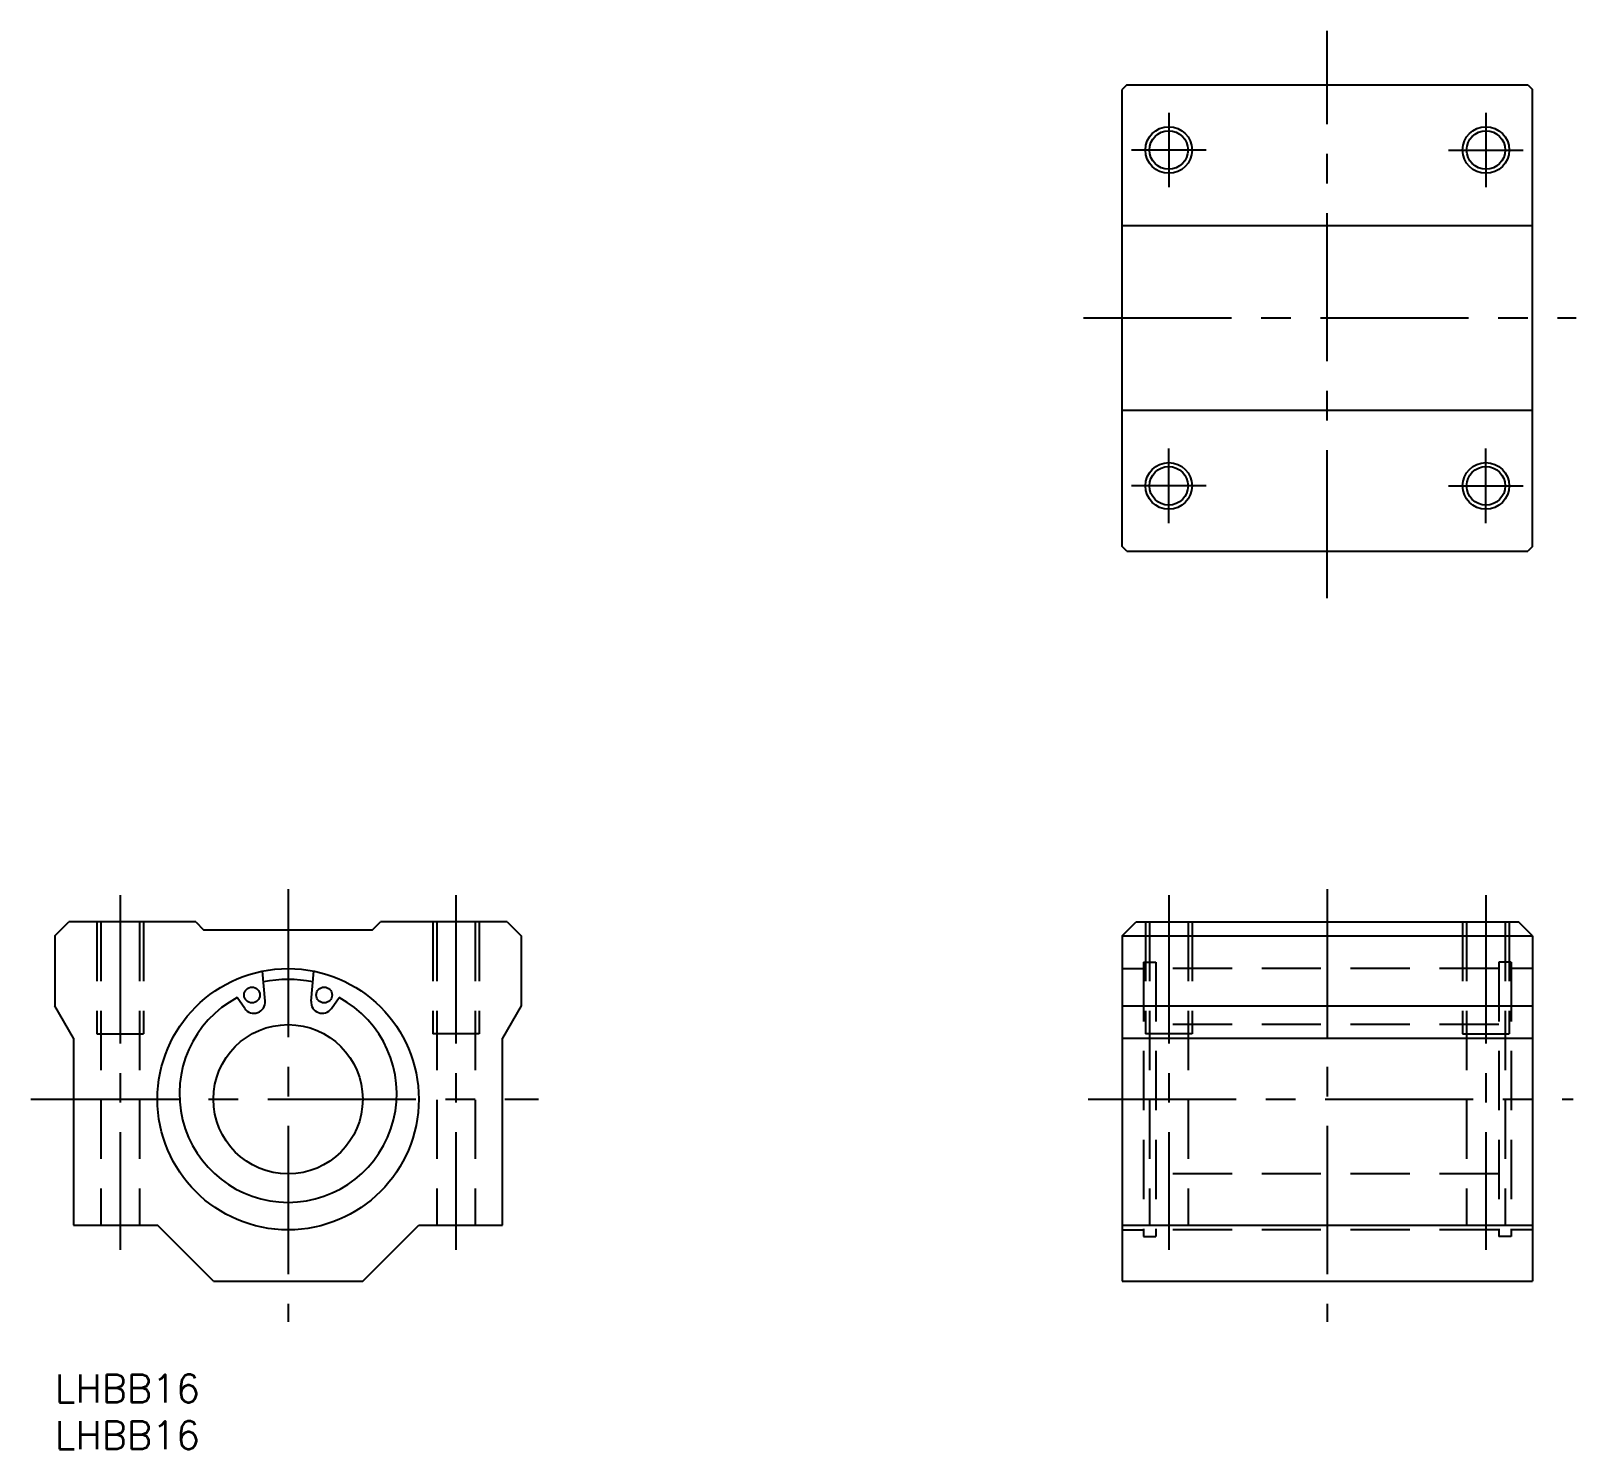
# Model space of a CAD drawing. Extents: x -3 to 163, y -8 to 144.
import ezdxf

# ---------------------------------------------------------------- set-up
doc = ezdxf.new("R2010")
doc.units = 0
doc.header["$LTSCALE"] = 0.5
doc.linetypes.add('CENTER', pattern=[50.8, 31.75, -6.35, 6.35, -6.35])
doc.linetypes.add('DASHED', pattern=[19.05, 12.7, -6.35])
for name, color, linetype in [('MSM_CENTER', 1, 'CENTER'), ('MSM_CONTINUOUS', 7, 'CONTINUOUS'), ('MSM_DASHED', 4, 'DASHED'), ('MSM_NARROW', 5, 'CONTINUOUS'), ('MSM_PART_NUMBER', 7, 'CONTINUOUS')]:
    doc.layers.add(name, color=color, linetype=linetype)
doc.styles.get("Standard").update_dxf_attribs({"font": 'txt.shx', "height": 3, "bigfont": 'bigfont.shx'})

# ---------------------------------------------------------------- blocks, each defined once
blk = doc.blocks.new('*U3')
at = {"layer": 'MSM_PART_NUMBER'}
blk.add_text('LHBB16', height=3, dxfattribs=at).set_placement((0, -3))
blk = doc.blocks.new('*U4')
at = {"layer": 'MSM_PART_NUMBER'}
blk.add_text('LHBB16', height=3, dxfattribs=at).set_placement((0, -8))

msp = doc.modelspace()

# ---------------------------------------------------------------- linework, layer by layer
at = {"layer": 'MSM_CENTER'}
for p, q in [((136.4, 83.217), (136.4, 144.017)), ((119.4, 135.25), (119.4, 127.25)), ((153.4, 135.25), (153.4, 127.25)), ((123.4, 131.25), (115.4, 131.25)), ((149.4, 131.25), (157.4, 131.25)), ((110.267, 113.25), (163.067, 113.25)), ((119.4, 91.25), (119.4, 99.25)), ((153.4, 91.25), (153.4, 99.25)), ((123.4, 95.25), (115.4, 95.25)), ((149.4, 95.25), (157.4, 95.25)), ((7, 51.361), (7, 13.361)), ((25, 52.033), (25, 5.633)), ((43, 51.361), (43, 13.361)), ((119.4, 51.361), (119.4, 13.361)), ((136.4, 52.033), (136.4, 5.633)), ((153.4, 51.361), (153.4, 13.361)), ((-2.567, 29.5), (51.833, 29.5)), ((110.767, 29.5), (162.767, 29.5))]:
    msp.add_line(p, q, dxfattribs=at)
at = {"layer": 'MSM_CONTINUOUS'}
for p, q in [((114.9, 138.25), (114.4, 137.75)), ((114.4, 88.75), (114.4, 137.75)), ((114.9, 138.25), (157.9, 138.25)), ((157.9, 138.25), (158.4, 137.75)), ((158.4, 88.75), (158.4, 137.75)), ((114.4, 123.15), (158.4, 123.15)), ((114.4, 103.35), (158.4, 103.35)), ((114.9, 88.25), (114.4, 88.75)), ((114.9, 88.25), (157.9, 88.25)), ((158.4, 88.75), (157.9, 88.25)), ((0, 47), (1.5, 48.5)), ((15.1, 48.5), (1.5, 48.5)), ((15.1, 48.5), (15.95, 47.65)), ((34.05, 47.65), (34.9, 48.5)), ((48.5, 48.5), (34.9, 48.5)), ((48.5, 48.5), (50, 47)), ((114.4, 47), (115.9, 48.5)), ((115.9, 48.5), (156.9, 48.5)), ((158.4, 47), (156.9, 48.5)), ((0, 47), (0, 39.5)), ((15.95, 47.65), (34.05, 47.65)), ((50, 47), (50, 39.5)), ((114.4, 47), (158.4, 47)), ((114.4, 47), (114.4, 10)), ((158.4, 47), (158.4, 10)), ((22.531, 40.026), (22.251, 43.227)), ((27.469, 40.026), (27.749, 43.227)), ((20.353, 39.233), (19.541, 40.392)), ((29.647, 39.233), (30.459, 40.392)), ((2, 36.036), (0, 39.5)), ((50, 39.5), (48, 36.036)), ((114.4, 39.5), (158.4, 39.5)), ((119.4, 36.5), (119.4, 36.5)), ((120.65, 36.5), (120.65, 36.5)), ((2, 36.036), (2, 16)), ((48, 16), (48, 36.036)), ((114.4, 36.036), (158.4, 36.036)), ((2, 16), (11, 16)), ((17, 10), (11, 16)), ((33, 10), (39, 16)), ((39, 16), (48, 16)), ((114.4, 16), (158.4, 16)), ((17, 10), (33, 10)), ((114.4, 10), (158.4, 10))]:
    msp.add_line(p, q, dxfattribs=at)
for centre, radius in [((119.4, 131.25), 2.067), ((153.4, 131.25), 2.067), ((119.4, 95.25), 2.067), ((153.4, 95.25), 2.067), ((25, 29.5), 14), ((21.127, 40.673), 0.85), ((28.873, 40.673), 0.85), ((25, 29.5), 8)]:
    msp.add_circle(centre, radius, dxfattribs=at)
for centre, radius, start, end in [((25, 29.5), 12.85, 78.10767, 101.8923), ((25, 30.1), 11.65, 117.942, 62.05798), ((21.336, 39.921), 1.2, 214.9881, 5.02148), ((28.664, 39.921), 1.2, 174.9785, 325.0119)]:
    msp.add_arc(centre, radius, start, end, dxfattribs=at)
at = {"layer": 'MSM_DASHED'}
for p, q in [((4.5, 48.5), (4.5, 36.5)), ((4.933, 48.5), (4.933, 16)), ((9.067, 48.5), (9.067, 16)), ((9.5, 48.5), (9.5, 36.5)), ((40.5, 48.5), (40.5, 36.5)), ((40.933, 48.5), (40.933, 16)), ((45.067, 48.5), (45.067, 16)), ((45.5, 48.5), (45.5, 36.5)), ((116.9, 48.5), (116.9, 36.5)), ((117.333, 48.5), (117.333, 16)), ((121.467, 48.5), (121.467, 16)), ((121.9, 48.5), (121.9, 36.5)), ((150.9, 48.5), (150.9, 36.5)), ((151.333, 48.5), (151.333, 16)), ((155.467, 48.5), (155.467, 16)), ((155.9, 48.5), (155.9, 36.5)), ((114.4, 43.5), (116.68, 43.5)), ((116.68, 44.2), (116.68, 14.8)), ((116.68, 44.2), (118.03, 44.2)), ((118.03, 44.2), (118.03, 14.8)), ((154.77, 43.5), (118.03, 43.5)), ((154.77, 44.2), (154.77, 14.8)), ((156.12, 44.2), (154.77, 44.2)), ((156.12, 44.2), (156.12, 14.8)), ((158.4, 43.5), (156.12, 43.5)), ((4.5, 36.5), (9.5, 36.5)), ((45.5, 36.5), (40.5, 36.5)), ((121.9, 36.5), (116.9, 36.5)), ((154.77, 37.5), (118.03, 37.5)), ((150.9, 36.5), (155.9, 36.5)), ((154.77, 21.5), (118.03, 21.5)), ((114.4, 15.5), (116.68, 15.5)), ((154.77, 15.5), (118.03, 15.5)), ((158.4, 15.5), (156.12, 15.5)), ((116.68, 14.8), (118.03, 14.8)), ((156.12, 14.8), (154.77, 14.8))]:
    msp.add_line(p, q, dxfattribs=at)
at = {"layer": 'MSM_NARROW'}
for centre in [(119.4, 131.25), (153.4, 131.25), (119.4, 95.25), (153.4, 95.25)]:
    msp.add_circle(centre, 2.5, dxfattribs=at)

# ---------------------------------------------------------------- block references
at = {"layer": 'MSM_CONTINUOUS'}
for name in ['*U3', '*U4']:
    msp.add_blockref(name, (0, 0), dxfattribs=at)

doc.saveas('drawing.dxf')
